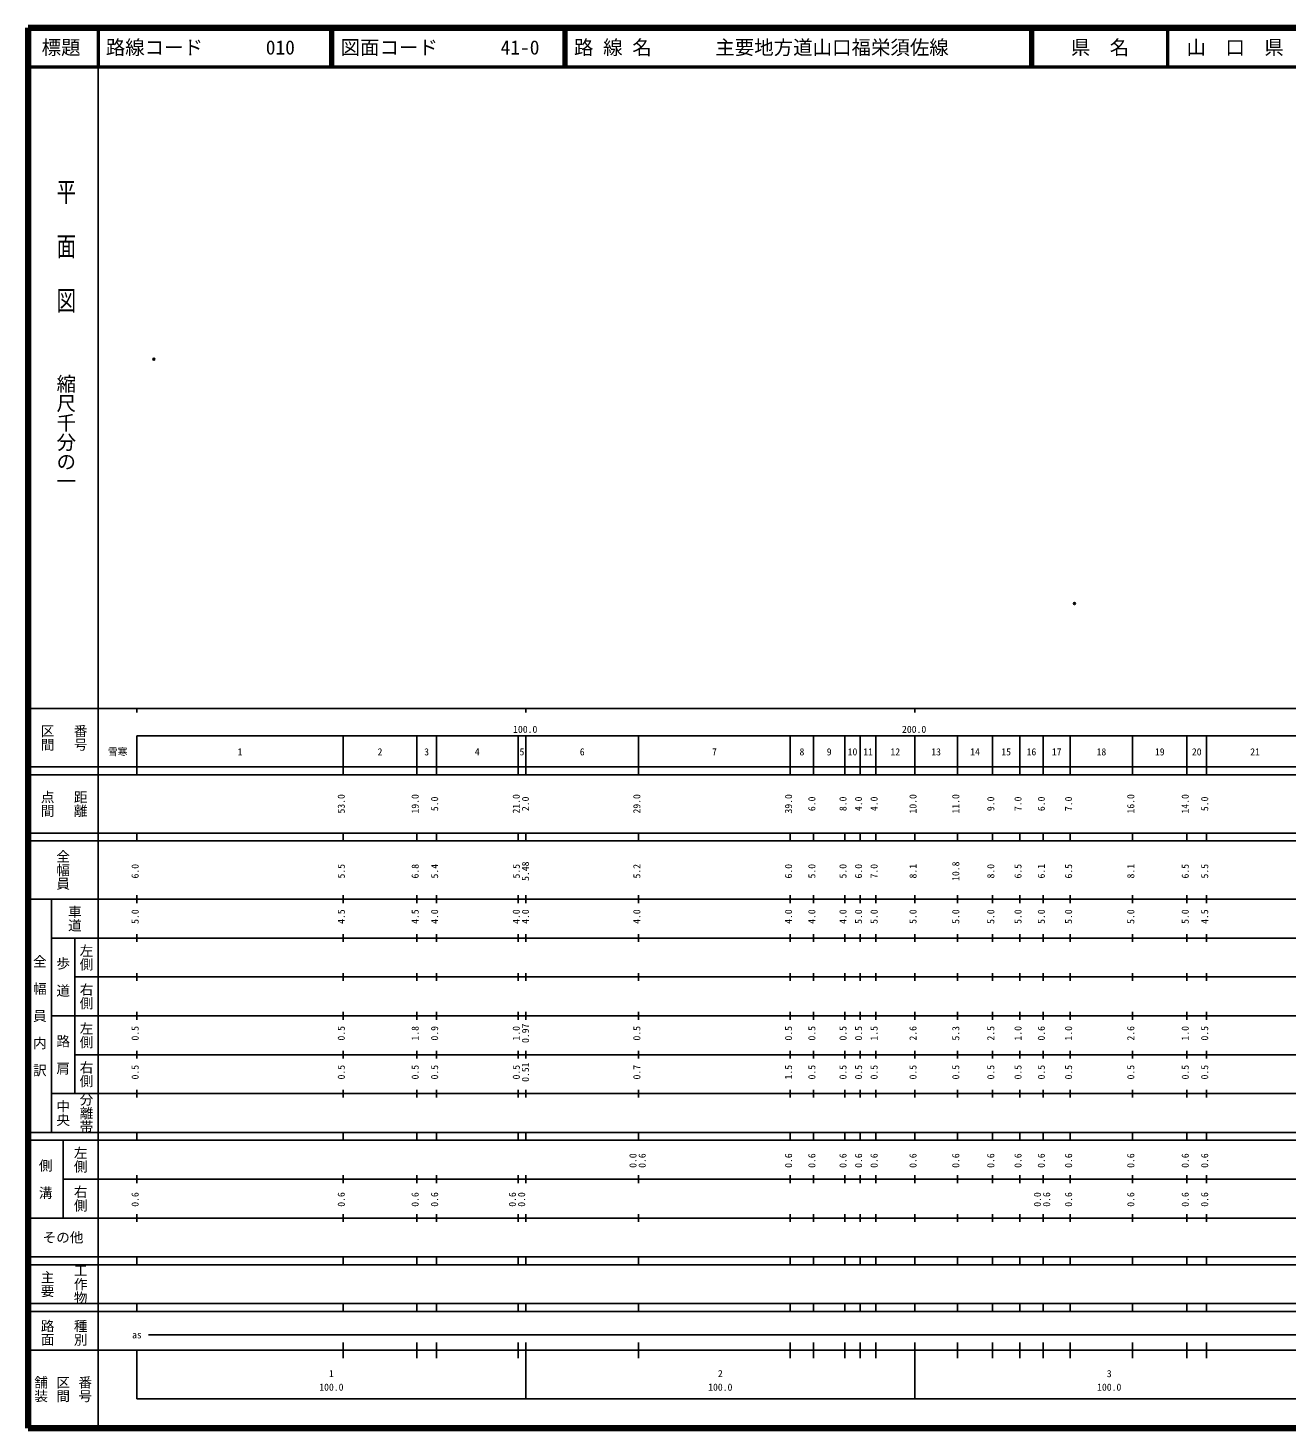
# Model space of a CAD drawing. Units: millimetres on the paper. Extents: x 40 to 680, y 20 to 380.
# Drawn here: x 40 to 363.7, y 20 to 380 of the extents above; entities that cross this region are included whole.
import ezdxf
from ezdxf.enums import TextEntityAlignment as Align

# ---------------------------------------------------------------- set-up
doc = ezdxf.new("R2010")
doc.units = ezdxf.units.MM
doc.header["$PDMODE"] = 32
doc.header["$PDSIZE"] = 0.5
doc.layers.add('M-OTRS', color=6, linetype='Continuous')
doc.layers.add('M-TTL-TXT', color=7, linetype='Continuous')
for name, color, linetype, lineweight in [('M-TTL', 2, 'Continuous', 140), ('M-TTL-BAND', 7, 'Continuous', 25), ('M-TTL-LINE', 7, 'Continuous', 50)]:
    doc.layers.add(name, color=color, linetype=linetype, lineweight=lineweight)
doc.styles.add('@ＭＳ ゴシック', font='')
doc.styles.add('ＭＳ ゴシック', font='')
doc.styles.get('@ＭＳ ゴシック').set_extended_font_data('@MS Gothic')
doc.styles.get('ＭＳ ゴシック').set_extended_font_data('MS Gothic')

msp = doc.modelspace()

# ---------------------------------------------------------------- linework, layer by layer
at = {"layer": 'M-OTRS'}
for p in [(72.374, 294.819), (309.064, 231.987)]:
    msp.add_point(p, dxfattribs=at)
at = {"layer": 'M-TTL'}
for p, q in [((40, 380), (40, 20)), ((680, 380), (40, 380)), ((40, 20), (680, 20))]:
    msp.add_line(p, q, dxfattribs=at)
at = {"layer": 'M-TTL-BAND'}
for p, q in [((58, 370), (58, 20)), ((40, 205), (579, 205)), ((68, 205), (68, 204)), ((168, 205), (168, 204)), ((268, 205), (268, 204)), ((68, 198), (579, 198)), ((68, 198), (68, 188)), ((121, 188), (121, 198)), ((140, 188), (140, 198)), ((145, 188), (145, 198)), ((166, 188), (166, 198)), ((168, 188), (168, 198)), ((197, 188), (197, 198)), ((236, 188), (236, 198)), ((242, 188), (242, 198)), ((250, 188), (250, 198)), ((254, 188), (254, 198)), ((258, 188), (258, 198)), ((268, 188), (268, 198)), ((279, 188), (279, 198)), ((288, 188), (288, 198)), ((295, 188), (295, 198)), ((301, 188), (301, 198)), ((308, 188), (308, 198)), ((324, 188), (324, 198)), ((338, 188), (338, 198)), ((343, 188), (343, 198)), ((40, 190), (579, 190)), ((40, 188), (579, 188)), ((40, 173), (579, 173)), ((68, 171), (68, 173)), ((121, 171), (121, 173)), ((140, 171), (140, 173)), ((145, 171), (145, 173)), ((166, 171), (166, 173)), ((168, 171), (168, 173)), ((197, 171), (197, 173)), ((236, 171), (236, 173)), ((242, 171), (242, 173)), ((250, 171), (250, 173)), ((254, 171), (254, 173)), ((258, 171), (258, 173)), ((268, 171), (268, 173)), ((279, 171), (279, 173)), ((288, 171), (288, 173)), ((295, 171), (295, 173)), ((301, 171), (301, 173)), ((308, 171), (308, 173)), ((324, 171), (324, 173)), ((338, 171), (338, 173)), ((343, 171), (343, 173)), ((40, 171), (579, 171)), ((40, 156), (579, 156)), ((46, 96), (46, 156)), ((68, 155), (68, 157)), ((121, 155), (121, 157)), ((140, 155), (140, 157)), ((145, 155), (145, 157)), ((166, 155), (166, 157)), ((168, 155), (168, 157)), ((197, 155), (197, 157)), ((236, 155), (236, 157)), ((242, 155), (242, 157)), ((250, 155), (250, 157)), ((254, 155), (254, 157)), ((258, 155), (258, 157)), ((268, 155), (268, 157)), ((279, 155), (279, 157)), ((288, 155), (288, 157)), ((295, 155), (295, 157)), ((301, 155), (301, 157)), ((308, 155), (308, 157)), ((324, 155), (324, 157)), ((338, 155), (338, 157)), ((343, 155), (343, 157)), ((46, 146), (579, 146)), ((52, 146), (52, 106)), ((68, 145), (68, 147)), ((121, 145), (121, 147)), ((140, 145), (140, 147)), ((145, 145), (145, 147)), ((166, 145), (166, 147)), ((168, 145), (168, 147)), ((197, 145), (197, 147)), ((236, 145), (236, 147)), ((242, 145), (242, 147)), ((250, 145), (250, 147)), ((254, 145), (254, 147)), ((258, 145), (258, 147)), ((268, 145), (268, 147)), ((279, 145), (279, 147)), ((288, 145), (288, 147)), ((295, 145), (295, 147)), ((301, 145), (301, 147)), ((308, 145), (308, 147)), ((324, 145), (324, 147)), ((338, 145), (338, 147)), ((343, 145), (343, 147)), ((68, 135), (68, 137)), ((121, 135), (121, 137)), ((140, 135), (140, 137)), ((145, 135), (145, 137)), ((166, 135), (166, 137)), ((168, 135), (168, 137)), ((197, 135), (197, 137)), ((236, 135), (236, 137)), ((242, 135), (242, 137)), ((250, 135), (250, 137)), ((254, 135), (254, 137)), ((258, 135), (258, 137)), ((268, 135), (268, 137)), ((279, 135), (279, 137)), ((288, 135), (288, 137)), ((295, 135), (295, 137)), ((301, 135), (301, 137)), ((308, 135), (308, 137)), ((324, 135), (324, 137)), ((338, 135), (338, 137)), ((343, 135), (343, 137)), ((52, 136), (579, 136)), ((46, 126), (579, 126)), ((68, 125), (68, 127)), ((121, 125), (121, 127)), ((140, 125), (140, 127)), ((145, 125), (145, 127)), ((166, 125), (166, 127)), ((168, 125), (168, 127)), ((197, 125), (197, 127)), ((236, 125), (236, 127)), ((242, 125), (242, 127)), ((250, 125), (250, 127)), ((254, 125), (254, 127)), ((258, 125), (258, 127)), ((268, 125), (268, 127)), ((279, 125), (279, 127)), ((288, 125), (288, 127)), ((295, 125), (295, 127)), ((301, 125), (301, 127)), ((308, 125), (308, 127)), ((324, 125), (324, 127)), ((338, 125), (338, 127)), ((343, 125), (343, 127)), ((52, 116), (579, 116)), ((68, 115), (68, 117)), ((121, 115), (121, 117)), ((140, 115), (140, 117)), ((145, 115), (145, 117)), ((166, 115), (166, 117)), ((168, 115), (168, 117)), ((197, 115), (197, 117)), ((236, 115), (236, 117)), ((242, 115), (242, 117)), ((250, 115), (250, 117)), ((254, 115), (254, 117)), ((258, 115), (258, 117)), ((268, 115), (268, 117)), ((279, 115), (279, 117)), ((288, 115), (288, 117)), ((295, 115), (295, 117)), ((301, 115), (301, 117)), ((308, 115), (308, 117)), ((324, 115), (324, 117)), ((338, 115), (338, 117)), ((343, 115), (343, 117)), ((46, 106), (579, 106)), ((68, 105), (68, 107)), ((121, 105), (121, 107)), ((140, 105), (140, 107)), ((145, 105), (145, 107)), ((166, 105), (166, 107)), ((168, 105), (168, 107)), ((197, 105), (197, 107)), ((236, 105), (236, 107)), ((242, 105), (242, 107)), ((250, 105), (250, 107)), ((254, 105), (254, 107)), ((258, 105), (258, 107)), ((268, 105), (268, 107)), ((279, 105), (279, 107)), ((288, 105), (288, 107)), ((295, 105), (295, 107)), ((301, 105), (301, 107)), ((308, 105), (308, 107)), ((324, 105), (324, 107)), ((338, 105), (338, 107)), ((343, 105), (343, 107)), ((40, 96), (579, 96)), ((40, 94), (579, 94)), ((49, 94), (49, 74)), ((68, 94), (68, 96)), ((121, 94), (121, 96)), ((140, 94), (140, 96)), ((145, 94), (145, 96)), ((166, 94), (166, 96)), ((168, 94), (168, 96)), ((197, 94), (197, 96)), ((236, 94), (236, 96)), ((242, 94), (242, 96)), ((250, 94), (250, 96)), ((254, 94), (254, 96)), ((258, 94), (258, 96)), ((268, 94), (268, 96)), ((279, 94), (279, 96)), ((288, 94), (288, 96)), ((295, 94), (295, 96)), ((301, 94), (301, 96)), ((308, 94), (308, 96)), ((324, 94), (324, 96)), ((338, 94), (338, 96)), ((343, 94), (343, 96)), ((49, 84), (579, 84)), ((68, 83), (68, 85)), ((121, 83), (121, 85)), ((140, 83), (140, 85)), ((145, 83), (145, 85)), ((166, 83), (166, 85)), ((168, 83), (168, 85)), ((197, 83), (197, 85)), ((236, 83), (236, 85)), ((242, 83), (242, 85)), ((250, 83), (250, 85)), ((254, 83), (254, 85)), ((258, 83), (258, 85)), ((268, 83), (268, 85)), ((279, 83), (279, 85)), ((288, 83), (288, 85)), ((295, 83), (295, 85)), ((301, 83), (301, 85)), ((308, 83), (308, 85)), ((324, 83), (324, 85)), ((338, 83), (338, 85)), ((343, 83), (343, 85)), ((40, 74), (579, 74)), ((68, 73), (68, 75)), ((121, 73), (121, 75)), ((140, 73), (140, 75)), ((145, 73), (145, 75)), ((166, 73), (166, 75)), ((168, 73), (168, 75)), ((197, 73), (197, 75)), ((236, 73), (236, 75)), ((242, 73), (242, 75)), ((250, 73), (250, 75)), ((254, 73), (254, 75)), ((258, 73), (258, 75)), ((268, 73), (268, 75)), ((279, 73), (279, 75)), ((288, 73), (288, 75)), ((295, 73), (295, 75)), ((301, 73), (301, 75)), ((308, 73), (308, 75)), ((324, 73), (324, 75)), ((338, 73), (338, 75)), ((343, 73), (343, 75)), ((40, 64), (579, 64)), ((40, 62), (579, 62)), ((68, 62), (68, 64)), ((121, 62), (121, 64)), ((140, 62), (140, 64)), ((145, 62), (145, 64)), ((166, 62), (166, 64)), ((168, 62), (168, 64)), ((197, 62), (197, 64)), ((236, 62), (236, 64)), ((242, 62), (242, 64)), ((250, 62), (250, 64)), ((254, 62), (254, 64)), ((258, 62), (258, 64)), ((268, 62), (268, 64)), ((279, 62), (279, 64)), ((288, 62), (288, 64)), ((295, 62), (295, 64)), ((301, 62), (301, 64)), ((308, 62), (308, 64)), ((324, 62), (324, 64)), ((338, 62), (338, 64)), ((343, 62), (343, 64)), ((40, 52), (579, 52)), ((68, 50), (68, 52)), ((121, 50), (121, 52)), ((140, 50), (140, 52)), ((145, 50), (145, 52)), ((166, 50), (166, 52)), ((168, 50), (168, 52)), ((197, 50), (197, 52)), ((236, 50), (236, 52)), ((242, 50), (242, 52)), ((250, 50), (250, 52)), ((254, 50), (254, 52)), ((258, 50), (258, 52)), ((268, 50), (268, 52)), ((279, 50), (279, 52)), ((288, 50), (288, 52)), ((295, 50), (295, 52)), ((301, 50), (301, 52)), ((308, 50), (308, 52)), ((324, 50), (324, 52)), ((338, 50), (338, 52)), ((343, 50), (343, 52)), ((40, 50), (579, 50)), ((71, 44), (565, 44)), ((40, 40), (579, 40)), ((68, 40), (68, 27.5)), ((121, 38), (121, 42)), ((140, 38), (140, 42)), ((145, 38), (145, 42)), ((166, 38), (166, 42)), ((168, 27.5), (168, 42)), ((197, 38), (197, 42)), ((236, 38), (236, 42)), ((242, 38), (242, 42)), ((250, 38), (250, 42)), ((254, 38), (254, 42)), ((258, 38), (258, 42)), ((268, 27.5), (268, 42)), ((279, 38), (279, 42)), ((288, 38), (288, 42)), ((295, 38), (295, 42)), ((301, 38), (301, 42)), ((308, 38), (308, 42)), ((324, 38), (324, 42)), ((338, 38), (338, 42)), ((343, 38), (343, 42)), ((68, 27.5), (579, 27.5))]:
    msp.add_line(p, q, dxfattribs=at)
at = {"layer": 'M-TTL-LINE'}
for p, q in [((58, 380), (58, 370)), ((117.75, 380), (117.75, 370)), ((118.25, 380), (118.25, 370)), ((177.75, 380), (177.75, 370)), ((178.25, 380), (178.25, 370)), ((297.75, 380), (297.75, 370)), ((298.25, 380), (298.25, 370)), ((333, 380), (333, 370)), ((40, 370), (680, 370))]:
    msp.add_line(p, q, dxfattribs=at)

# ---------------------------------------------------------------- texts
at = {"layer": 'M-TTL-BAND', "style": '@ＭＳ ゴシック', "width": 1.4}
msp.add_text('平  面  図', height=3.666, rotation=270, dxfattribs=at).set_placement((49.777, 306.475), align=Align.MIDDLE_RIGHT)
at = {"layer": 'M-TTL-BAND', "style": '@ＭＳ ゴシック'}
msp.add_text('縮尺千分の一', height=3.666, rotation=270, dxfattribs=at).set_placement((49.777, 261.03), align=Align.MIDDLE_RIGHT)
for s, p in [('区間', (45, 197.5)), ('番号', (53.5, 197.5)), ('点間', (45, 180.5)), ('距離', (53.5, 180.5)), ('全幅員', (49, 163.5)), ('車道', (52, 151)), ('左側', (55, 141)), ('全\u3000幅\u3000員\u3000内\u3000訳', (43, 126)), ('歩\u3000道', (49, 136)), ('右側', (55, 131)), ('左側', (55, 121)), ('路\u3000肩', (49, 116)), ('右側', (55, 111)), ('分離帯', (55, 101)), ('中央', (49, 101)), ('左側', (53.5, 89)), ('側\u3000溝', (44.5, 84)), ('右側', (53.5, 79)), ('工作物', (53.5, 57)), ('主要', (45, 57)), ('路面', (45, 44.5)), ('種別', (53.5, 44.5)), ('舗装', (43.333, 30)), ('区間', (49, 30)), ('番号', (54.667, 30))]:
    msp.add_text(s, height=2.566, rotation=270, dxfattribs=at).set_placement(p, align=Align.MIDDLE_CENTER)
at = {"layer": 'M-TTL-BAND', "style": 'ＭＳ ゴシック'}
for s, p in [('100.0', (167.844, 198.195)), ('200.0', (267.844, 198.195)), ('雪寒', (63.077, 192.405)), ('1', (94.5, 192.405)), ('2', (130.5, 192.405)), ('3', (142.5, 192.405)), ('4', (155.5, 192.405)), ('5', (167, 192.405)), ('6', (182.5, 192.405)), ('7', (216.5, 192.405)), ('8', (239, 192.405)), ('9', (246, 192.405)), ('10', (252, 192.405)), ('11', (256, 192.405)), ('12', (263, 192.405)), ('13', (273.5, 192.405)), ('14', (283.5, 192.405)), ('15', (291.5, 192.405)), ('16', (298, 192.405)), ('17', (304.5, 192.405)), ('18', (316, 192.405)), ('19', (331, 192.405)), ('20', (340.5, 192.405)), ('21', (355.5, 192.405)), ('as', (68, 42.5)), ('1', (118, 32.523)), ('2', (218, 32.523)), ('3', (318, 32.523)), ('100.0', (118, 29.033)), ('100.0', (218, 29.033)), ('100.0', (318, 29.033))]:
    msp.add_text(s, height=1.833, dxfattribs=at).set_placement(p, align=Align.BOTTOM_CENTER)
for s, p in [('53.0', (122, 180.5)), ('19.0', (141, 180.5)), ('5.0', (146, 180.5)), ('21.0', (167, 180.5)), ('2.0', (169.362, 180.5)), ('29.0', (198, 180.5)), ('39.0', (237, 180.5)), ('6.0', (243, 180.5)), ('8.0', (251, 180.5)), ('4.0', (255, 180.5)), ('4.0', (259, 180.5)), ('10.0', (269, 180.5)), ('11.0', (280, 180.5)), ('9.0', (289, 180.5)), ('7.0', (296, 180.5)), ('6.0', (302, 180.5)), ('7.0', (309, 180.5)), ('16.0', (325, 180.5)), ('14.0', (339, 180.5)), ('5.0', (344, 180.5)), ('6.0', (69, 163.174)), ('5.5', (122, 163.174)), ('6.8', (141, 163.174)), ('5.4', (146, 163.174)), ('5.5', (167, 163.174)), ('5.48', (169.362, 163.174)), ('5.2', (198, 163.174)), ('6.0', (237, 163.174)), ('5.0', (243, 163.174)), ('5.0', (251, 163.174)), ('6.0', (255, 163.174)), ('7.0', (259, 163.174)), ('8.1', (269, 163.174)), ('10.8', (280, 163.174)), ('8.0', (289, 163.174)), ('6.5', (296, 163.174)), ('6.1', (302, 163.174)), ('6.5', (309, 163.174)), ('8.1', (325, 163.174)), ('6.5', (339, 163.174)), ('5.5', (344, 163.174)), ('5.0', (69, 151.5)), ('4.5', (122, 151.5)), ('4.5', (141, 151.5)), ('4.0', (146, 151.5)), ('4.0', (167, 151.5)), ('4.0', (169.362, 151.5)), ('4.0', (198, 151.5)), ('4.0', (237, 151.5)), ('4.0', (243, 151.5)), ('4.0', (251, 151.5)), ('5.0', (255, 151.5)), ('5.0', (259, 151.5)), ('5.0', (269, 151.5)), ('5.0', (280, 151.5)), ('5.0', (289, 151.5)), ('5.0', (296, 151.5)), ('5.0', (302, 151.5)), ('5.0', (309, 151.5)), ('5.0', (325, 151.5)), ('5.0', (339, 151.5)), ('4.5', (344, 151.5)), ('0.5', (69, 121.5)), ('0.5', (122, 121.5)), ('1.8', (141, 121.5)), ('0.9', (146, 121.5)), ('1.0', (167, 121.5)), ('0.97', (169.362, 121.5)), ('0.5', (198, 121.5)), ('0.5', (237, 121.5)), ('0.5', (243, 121.5)), ('0.5', (251, 121.5)), ('0.5', (255, 121.5)), ('1.5', (259, 121.5)), ('2.6', (269, 121.5)), ('5.3', (280, 121.5)), ('2.5', (289, 121.5)), ('1.0', (296, 121.5)), ('0.6', (302, 121.5)), ('1.0', (309, 121.5)), ('2.6', (325, 121.5)), ('1.0', (339, 121.5)), ('0.5', (344, 121.5)), ('0.5', (69, 111.5)), ('0.5', (122, 111.5)), ('0.5', (141, 111.5)), ('0.5', (146, 111.5)), ('0.5', (167, 111.5)), ('0.51', (169.362, 111.5)), ('0.7', (198, 111.5)), ('1.5', (237, 111.5)), ('0.5', (243, 111.5)), ('0.5', (251, 111.5)), ('0.5', (255, 111.5)), ('0.5', (259, 111.5)), ('0.5', (269, 111.5)), ('0.5', (280, 111.5)), ('0.5', (289, 111.5)), ('0.5', (296, 111.5)), ('0.5', (302, 111.5)), ('0.5', (309, 111.5)), ('0.5', (325, 111.5)), ('0.5', (339, 111.5)), ('0.5', (344, 111.5)), ('0.0', (197, 88.764)), ('0.6', (199.37, 88.764)), ('0.6', (237, 88.764)), ('0.6', (243, 88.764)), ('0.6', (251, 88.764)), ('0.6', (255, 88.764)), ('0.6', (259, 88.764)), ('0.6', (269, 88.764)), ('0.6', (280, 88.764)), ('0.6', (289, 88.764)), ('0.6', (296, 88.764)), ('0.6', (302, 88.764)), ('0.6', (309, 88.764)), ('0.6', (325, 88.764)), ('0.6', (339, 88.764)), ('0.6', (344, 88.764)), ('0.6', (69, 78.764)), ('0.6', (122, 78.764)), ('0.6', (141, 78.764)), ('0.6', (146, 78.764)), ('0.6', (166, 78.764)), ('0.0', (168.37, 78.764)), ('0.0', (301, 78.764)), ('0.6', (303.37, 78.764)), ('0.6', (309, 78.764)), ('0.6', (325, 78.764)), ('0.6', (339, 78.764)), ('0.6', (344, 78.764))]:
    msp.add_text(s, height=1.833, rotation=90, dxfattribs=at).set_placement(p, align=Align.BOTTOM_CENTER)
msp.add_text('その他', height=2.566, dxfattribs=at).set_placement((49, 69), align=Align.MIDDLE_CENTER)
at = {"layer": 'M-TTL-TXT', "style": 'ＭＳ ゴシック'}
for s, p in [('標題', (48.5, 375)), ('県\u3000名', (315.625, 375)), ('山\u3000口\u3000県', (350.375, 375))]:
    msp.add_text(s, height=3.666, dxfattribs=at).set_placement(p, align=Align.MIDDLE_CENTER)
for s, p in [('路線コード', (60, 375)), ('010', (101.142, 375)), ('図面コード', (120.38, 375)), ('41-0', (161.521, 375)), ('路 線 名', (180.38, 375)), ('主要地方道山口福栄須佐線', (216.734, 375))]:
    msp.add_text(s, height=3.666, dxfattribs=at).set_placement(p, align=Align.MIDDLE_LEFT)

doc.saveas('drawing.dxf')
